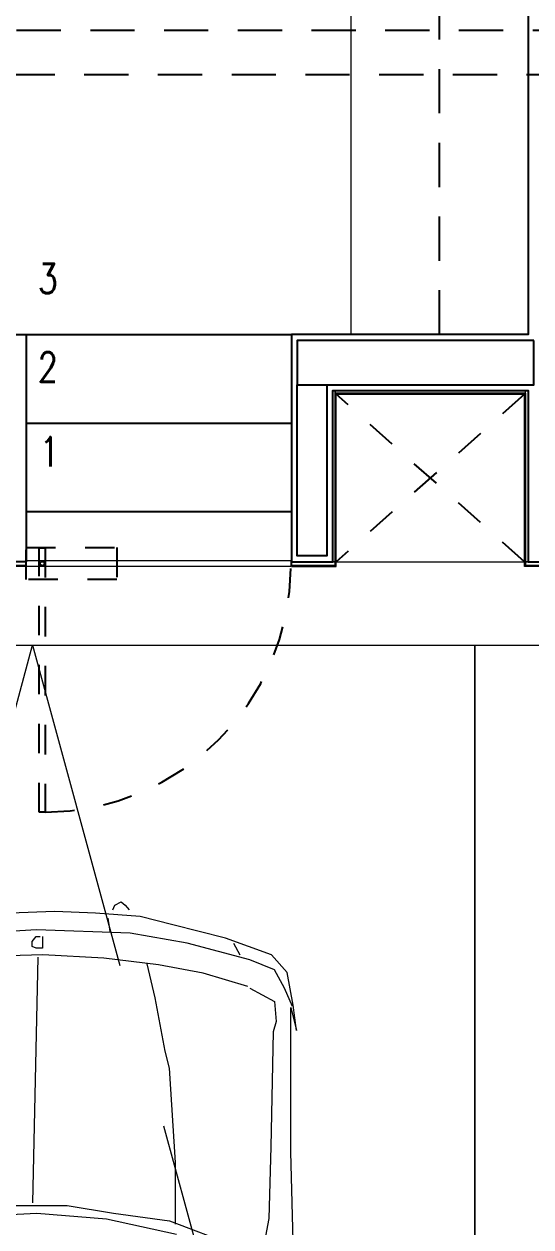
# Model space of a CAD drawing. Header units: metres. Extents: x 42 to 199, y -121 to 268.
# Drawn here: x 81.992 to 83.711, y -60.667 to -56.591 of the extents above; entities that cross this region are included whole.
import ezdxf

# ---------------------------------------------------------------- set-up
doc = ezdxf.new("R2010")
doc.units = ezdxf.units.M
doc.header["$LTSCALE"] = 0.3
doc.linetypes.add('( Hidden )', pattern=[0.375, 0.25, -0.125])
doc.linetypes.add('HIDDEN', pattern=[0.375, 0.25, -0.125])
doc.layers.get('0').update_dxf_attribs({"color": 8})
for name, color, linetype in [('A-ELEVATION 3', 8, 'Continuous'), ('A-ELEVATION 5', 8, 'Continuous'), ('A-Hidden-Above', 8, 'HIDDEN'), ('A-TEXT ARCHITECURAL', 8, 'Continuous'), ('A-Wall-Full', 8, 'Continuous'), ('A-Wall-Plst', 8, 'Continuous')]:
    doc.layers.add(name, color=color, linetype=linetype)
doc.layers.add('A-Furniture', color=8, linetype='Continuous', lineweight=0)
doc.layers.add('DA HOUSE ARCH LAYOUT', color=8, linetype='Continuous', lineweight=9)
doc.styles.add('ROMANS', font='romans.shx', dxfattribs={"width": 0.8, "height": 0.5})

# ---------------------------------------------------------------- blocks, each defined once
blk = doc.blocks.new('car')
at = {"layer": 'A-Furniture'}
for p, q in [((32.8751, 18.9329), (32.8613, 18.9161)), ((32.8889, 18.9442), (32.8751, 18.9329)), ((32.9094, 18.9329), (32.8889, 18.9442)), ((32.9161, 18.9161), (32.9094, 18.9329)), ((32.7132, 18.8657), (32.8236, 18.8938)), ((32.8236, 18.8938), (32.975, 18.9051)), ((32.9336, 18.8883), (32.9269, 18.8431)), ((32.975, 18.9051), (33.113, 18.9106)), ((33.113, 18.9106), (33.2645, 18.9051)), ((32.5341, 18.8205), (32.7132, 18.8657)), ((32.6651, 18.8037), (32.8579, 18.8373)), ((32.8579, 18.8373), (33.175, 18.8486)), ((33.175, 18.8486), (33.3745, 18.8373)), ((32.3782, 18.7646), (32.5341, 18.8205)), ((32.4517, 18.7472), (32.6651, 18.8037)), ((32.5069, 18.8037), (32.486, 18.764)), ((33.1556, 18.8263), (33.1556, 18.7982)), ((33.1556, 18.7982), (33.1556, 18.7869)), ((33.1765, 18.8263), (33.1627, 18.8263)), ((33.1903, 18.8092), (33.1765, 18.8263)), ((33.1903, 18.7924), (33.1903, 18.8092)), ((32.3256, 18.7047), (32.3782, 18.7646)), ((32.7617, 18.7301), (32.9474, 18.7527)), ((32.9474, 18.7527), (33.1541, 18.764)), ((33.1541, 18.764), (33.3469, 18.7585)), ((33.1556, 18.7869), (33.1765, 18.7869)), ((33.1705, 18.756), (33.1888, 17.9232)), ((33.1765, 18.7869), (33.1903, 18.7924)), ((32.3346, 18.6513), (32.3689, 18.7133)), ((32.3689, 18.7133), (32.4517, 18.7472)), ((32.6102, 18.702), (32.7617, 18.7301)), ((32.8012, 18.7341), (32.7744, 18.6186)), ((32.3047, 18.5929), (32.3256, 18.7047)), ((32.4584, 18.6568), (32.6102, 18.702)), ((32.307, 18.5893), (32.3346, 18.6513)), ((32.4517, 18.6513), (32.3689, 18.6061)), ((32.2943, 18.5074), (32.3047, 18.5929)), ((32.3689, 18.6061), (32.3622, 18.5386)), ((32.7744, 18.6186), (32.7408, 18.4372)), ((32.3126, 18.5857), (32.2943, 18.5074)), ((32.3126, 18.0967), (32.3126, 18.5857)), ((32.3622, 18.5386), (32.3734, 18.5027)), ((32.3734, 18.5027), (32.3805, 18.1135)), ((32.7408, 18.4372), (32.7255, 18.3796)), ((32.7255, 18.3796), (32.7053, 18.0607)), ((32.3805, 18.1135), (32.3872, 17.871)), ((32.3021, 17.6935), (32.3126, 18.0967)), ((32.7053, 18.0607), (32.7053, 17.8517)), ((33.072, 17.9147), (32.9142, 17.889)), ((33.3167, 17.9147), (33.072, 17.9147)), ((32.3872, 17.871), (32.4148, 17.7298)), ((32.7247, 17.863), (32.5039, 17.779)), ((32.9377, 17.8694), (32.7012, 17.8178)), ((32.9142, 17.889), (32.7247, 17.863)), ((33.1746, 17.889), (32.9377, 17.8694)), ((33.4349, 17.8759), (33.1746, 17.889))]:
    blk.add_line(p, q, dxfattribs=at)
blk = doc.blocks.new('zw$AFE9')
at = {"color": 8, "linetype": '( Hidden )', "ltscale": 15, "transparency": 33554559}
blk.add_lwpolyline([(5.5, 0), (0, 1.5), (5.5, 3)], dxfattribs=at)
at = {"color": 8, "transparency": 33554559}
blk.add_lwpolyline([(5.5, 3), (5.5, 0), (0, 0), (0, 3)], close=True, dxfattribs=at)
at = {"layer": 'A-ELEVATION 5', "xscale": -1, "rotation": 89.99999999999979}
blk.add_blockref('car', (19.813, 34.6888), dxfattribs=at)
blk = doc.blocks.new('DA HOUSE ARCH LAYOUT')
at = {"layer": 'A-ELEVATION 3', "color": 8}
for p, q in [((-15.1472, 2.985), (-14.2472, 2.985)), ((-15.1472, 2.685), (-14.2472, 2.685)), ((-15.1472, 2.385), (-14.2472, 2.385))]:
    blk.add_line(p, q, dxfattribs=at)
blk.add_circle((-15.0922, 2.209), 0.0075, dxfattribs=at)
at = {"layer": 'A-Furniture', "color": 8}
blk.add_line((-14.0952, 2.215), (-13.4569, 2.215), dxfattribs=at)
for points in [[(-13.4449, 2.985), (-14.0449, 2.985), (-14.0449, 5.8667), (-13.4449, 5.8667)], [(-14.1072, 2.215), (-14.0992, 2.215), (-14.0992, 2.795), (-14.1072, 2.795)], [(-14.0992, 2.795), (-14.0992, 2.787), (-13.4529, 2.787), (-13.4529, 2.795)], [(-14.0952, 2.199), (-14.0952, 2.787), (-14.0992, 2.787), (-14.0992, 2.203)], [(-14.0952, 2.787), (-14.0952, 2.783), (-13.4569, 2.783), (-13.4569, 2.787)], [(-13.4569, 2.199), (-13.4569, 2.787), (-13.4529, 2.787), (-13.4529, 2.203)], [(-13.4449, 2.215), (-13.4529, 2.215), (-13.4529, 2.795), (-13.4449, 2.795)], [(-15.2952, 2.203), (-15.1472, 2.203), (-15.1472, 2.199), (-15.2992, 2.199)], [(-15.2952, 2.215), (-15.1472, 2.215), (-15.1472, 2.203), (-15.2952, 2.203)], [(-15.1452, 2.219), (-14.2492, 2.219), (-14.2492, 2.199), (-15.1452, 2.199)], [(-14.0992, 2.215), (-14.2472, 2.215), (-14.2472, 2.203), (-14.0992, 2.203)], [(-14.0992, 2.203), (-14.2472, 2.203), (-14.2472, 2.199), (-14.0952, 2.199)], [(-13.4529, 2.203), (-10.4499, 2.2029), (-10.4499, 2.1989), (-13.4569, 2.199)], [(-13.4529, 2.215), (-10.4499, 2.2149), (-10.4499, 2.2029), (-13.4529, 2.203)]]:
    blk.add_lwpolyline(points, close=True, dxfattribs=at)
at = {"layer": 'A-Hidden-Above', "color": 8, "ltscale": 2}
for p, q in [((-19.429, 4.0162), (-10.4248, 4.0162)), ((-19.4497, 3.8662), (-10.5248, 3.8662))]:
    blk.add_line(p, q, dxfattribs=at)
at = {"layer": 'A-Hidden-Above', "color": 8}
for p, q in [((-13.4569, 2.783), (-14.0952, 2.215)), ((-13.4569, 2.215), (-14.0952, 2.783))]:
    blk.add_line(p, q, dxfattribs=at)
at = {"layer": 'A-Hidden-Above', "color": 8, "ltscale": 2}
blk.add_lwpolyline([(-13.7449, 5.8667), (-13.4449, 5.8667), (-13.4449, 2.985), (-13.7449, 2.985)], close=True, dxfattribs=at)
at = {"layer": 'A-Hidden-Above', "color": 8}
for points in [[(-15.1472, 2.263), (-14.8392, 2.263), (-14.8392, 2.155), (-15.1472, 2.155)], [(-15.0822, 2.262), (-15.0822, 1.366), (-15.1022, 1.366), (-15.1022, 2.262)]]:
    blk.add_lwpolyline(points, close=True, dxfattribs=at)
blk.add_arc((-15.0867, 2.2034), 0.8374, 270.3024, 359.6976, dxfattribs=at)
at = {"layer": 'A-Wall-Full', "color": 8}
for points in [[(-13.4249, 2.965), (-14.2272, 2.965), (-14.2272, 2.815), (-13.4249, 2.815)], [(-14.2272, 2.815), (-14.1272, 2.815), (-14.1272, 2.235), (-14.2272, 2.235)]]:
    blk.add_lwpolyline(points, close=True, dxfattribs=at)
at = {"layer": 'A-Wall-Plst', "color": 8}
for points in [[(-15.9496, 2.985), (-15.1472, 2.985), (-15.1472, 2.215), (-15.2872, 2.215)], [(-13.4449, 5.8667), (-13.4449, 2.985), (-14.2472, 2.985), (-14.2472, 2.215), (-14.1072, 2.215), (-14.1072, 2.795), (-13.4449, 2.795), (-13.4449, 2.215), (-10.4499, 2.215), (-10.45, -3.72)]]:
    blk.add_lwpolyline(points, dxfattribs=at)
at = {"layer": 'A-Furniture', "color": 8, "rotation": 270}
for p in [(-16.625, 1.932), (-13.625, 1.932)]:
    blk.add_blockref('zw$AFE9', p, dxfattribs=at)
at = {"layer": 'A-TEXT ARCHITECURAL', "color": 8, "char_height": 0.1, "width": 2.017239, "attachment_point": 1, "style": 'ROMANS'}
for s, insert in [('\\pxqc;3', (-16.0817, 3.2249, 0.05)), ('\\pxqc;2', (-16.0817, 2.9249, 0.05)), ('\\pxqc;1', (-16.0763, 2.6379, 0.05))]:
    blk.add_mtext(s, dxfattribs=dict(at, insert=insert))

msp = doc.modelspace()

# ---------------------------------------------------------------- block references
at = {"layer": 'DA HOUSE ARCH LAYOUT'}
msp.add_blockref('DA HOUSE ARCH LAYOUT', (97.1462, -60.628), dxfattribs=at)

doc.saveas('drawing.dxf')
